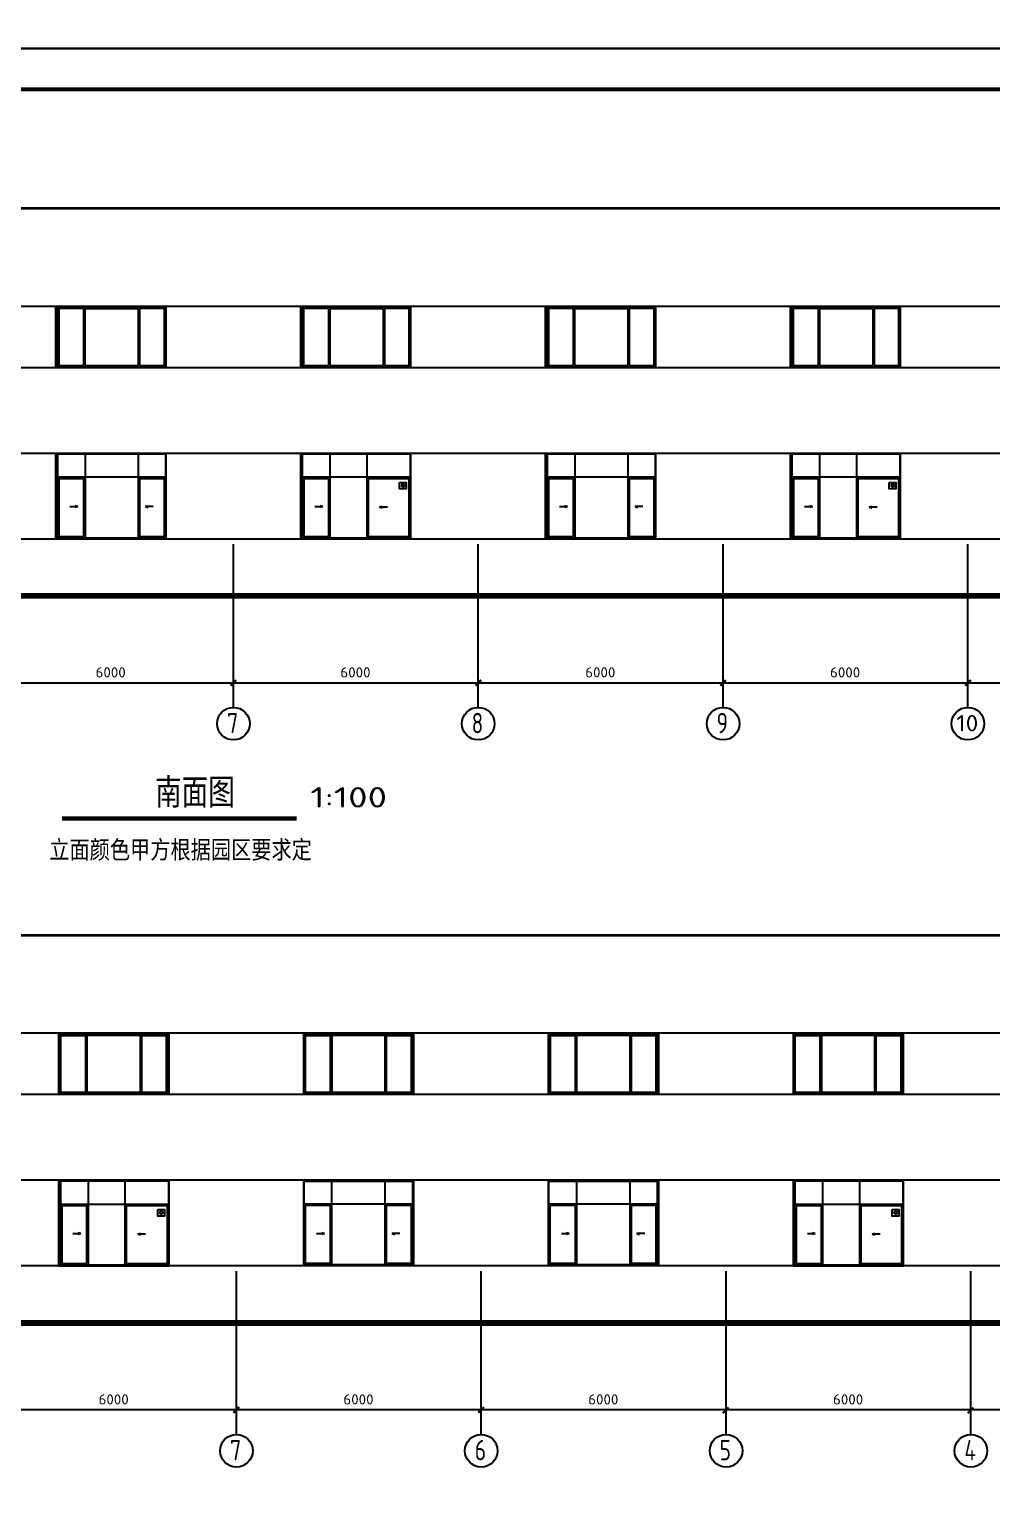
# Model space of a CAD drawing. Extents: x -165130 to 255370, y -346822 to 187778.
# Drawn here: x -129322 to -105728, y -322633 to -286947 of the extents above; entities that cross this region are included whole.
import ezdxf
from ezdxf.enums import TextEntityAlignment as Align

# ---------------------------------------------------------------- set-up
doc = ezdxf.new("R2010")
doc.units = 0
doc.header["$MEASUREMENT"] = 0
doc.linetypes.add('2', pattern=[38.000001, 30.000001, -3, 2, -3])
for name, color, linetype in [('PUB_TITLE', 4, 'CONTINUOUS'), ('中文', 2, 'CONTINUOUS'), ('剖断线', 7, 'CONTINUOUS'), ('室外地坪', 7, 'CONTINUOUS'), ('层0', 253, 'CONTINUOUS'), ('层10005', 7, 'CONTINUOUS'), ('层10102', 7, 'CONTINUOUS'), ('轴线__尺寸数字', 4, 'CONTINUOUS'), ('轴线__点划线', 94, '2'), ('轴线__轴线号和轴圈', 94, 'CONTINUOUS')]:
    doc.layers.add(name, color=color, linetype=linetype)
doc.styles.add('HZ', font='txt', dxfattribs={"width": 0.7, "height": 5, "bigfont": 'STF:宋体'})
doc.styles.get("Standard").update_dxf_attribs({"font": 'TSSDENG', "height": 3, "bigfont": 'TSSDCHN'})

# ---------------------------------------------------------------- blocks, each defined once
blk = doc.blocks.new('qar5gesfd')
at = {"layer": 'PUB_TITLE'}
blk.add_lwpolyline([(-86068, 153824), (-1968, 153824), (-1968, 213224), (-86068, 213224)], close=True, dxfattribs=at)
at = {"layer": 'PUB_TITLE', "const_width": 100}
blk.add_lwpolyline([(-83568, 154824), (-2968, 154824), (-2968, 212224), (-83568, 212224)], close=True, dxfattribs=at)

msp = doc.modelspace()

# ---------------------------------------------------------------- linework, layer by layer
at = {"layer": '中文', "color": 7, "const_width": 105, "elevation": -625.1}
msp.add_lwpolyline([(-128513.706, -306298.156), (-122769.284, -306298.156)], dxfattribs=at)
at = {"layer": '剖断线'}
for p, q in [((-128664.621, -295240.728, -625.1), (-128664.621, -293740.728, -625.1)), ((-128664.621, -293740.728, -625.1), (-125964.621, -293740.728, -625.1)), ((-128664.585, -295240.764, -625.1), (-128664.585, -293740.764, -625.1)), ((-127954.318, -293792.18, -625.1), (-126649.326, -293792.18, -625.1)), ((-125964.621, -295240.728, -625.1), (-125964.621, -293740.728, -625.1)), ((-125964.585, -295240.764, -625.1), (-125964.585, -293740.764, -625.1)), ((-122664.621, -295240.728, -625.1), (-122664.621, -293740.728, -625.1)), ((-122664.621, -293740.728, -625.1), (-119964.621, -293740.728, -625.1)), ((-122664.585, -295240.764, -625.1), (-122664.585, -293740.764, -625.1)), ((-121954.318, -293792.18, -625.1), (-120649.326, -293792.18, -625.1)), ((-119964.621, -295240.728, -625.1), (-119964.621, -293740.728, -625.1)), ((-119964.585, -295240.764, -625.1), (-119964.585, -293740.764, -625.1)), ((-116664.621, -295240.728, -625.1), (-116664.621, -293740.728, -625.1)), ((-116664.621, -293740.728, -625.1), (-113964.621, -293740.728, -625.1)), ((-116664.585, -295240.764, -625.1), (-116664.585, -293740.764, -625.1)), ((-115954.318, -293792.18, -625.1), (-114649.326, -293792.18, -625.1)), ((-113964.621, -295240.728, -625.1), (-113964.621, -293740.728, -625.1)), ((-113964.585, -295240.764, -625.1), (-113964.585, -293740.764, -625.1)), ((-110664.621, -295240.728, -625.1), (-110664.621, -293740.728, -625.1)), ((-110664.621, -293740.728, -625.1), (-107964.621, -293740.728, -625.1)), ((-110664.585, -295240.764, -625.1), (-110664.585, -293740.764, -625.1)), ((-109954.318, -293792.18, -625.1), (-108649.326, -293792.18, -625.1)), ((-107964.621, -295240.728, -625.1), (-107964.621, -293740.728, -625.1)), ((-107964.585, -295240.764, -625.1), (-107964.585, -293740.764, -625.1)), ((-128664.621, -295240.728, -625.1), (-125964.621, -295240.728, -625.1)), ((-127954.318, -295192.168, -625.1), (-126649.326, -295192.168, -625.1)), ((-122664.621, -295240.728, -625.1), (-119964.621, -295240.728, -625.1)), ((-121954.318, -295192.168, -625.1), (-120649.326, -295192.168, -625.1)), ((-116664.621, -295240.728, -625.1), (-113964.621, -295240.728, -625.1)), ((-115954.318, -295192.168, -625.1), (-114649.326, -295192.168, -625.1)), ((-110664.621, -295240.728, -625.1), (-107964.621, -295240.728, -625.1)), ((-109954.318, -295192.168, -625.1), (-108649.326, -295192.168, -625.1)), ((-128664.585, -299440.764, -625.1), (-128664.585, -297340.764, -625.1)), ((-128664.548, -299440.764, -625.1), (-128664.548, -297340.764, -625.1)), ((-128664.548, -297340.764, -625.1), (-125964.548, -297340.764, -625.1)), ((-125964.585, -299440.764, -625.1), (-125964.585, -297340.764, -625.1)), ((-125964.548, -299440.764, -625.1), (-125964.548, -297340.764, -625.1)), ((-122664.585, -299440.764, -625.1), (-122664.585, -297340.764, -625.1)), ((-122664.548, -299440.764, -625.1), (-122664.548, -297340.764, -625.1)), ((-122664.548, -297340.764, -625.1), (-119964.548, -297340.764, -625.1)), ((-119964.585, -299440.764, -625.1), (-119964.585, -297340.764, -625.1)), ((-119964.548, -299440.764, -625.1), (-119964.548, -297340.764, -625.1)), ((-116664.585, -299440.764, -625.1), (-116664.585, -297340.764, -625.1)), ((-116664.548, -299440.764, -625.1), (-116664.548, -297340.764, -625.1)), ((-116664.548, -297340.764, -625.1), (-113964.548, -297340.764, -625.1)), ((-113964.585, -299440.764, -625.1), (-113964.585, -297340.764, -625.1)), ((-113964.548, -299440.764, -625.1), (-113964.548, -297340.764, -625.1)), ((-110664.585, -299440.764, -625.1), (-110664.585, -297340.764, -625.1)), ((-110664.548, -299440.764, -625.1), (-110664.548, -297340.764, -625.1)), ((-110664.548, -297340.764, -625.1), (-107964.548, -297340.764, -625.1)), ((-107964.585, -299440.764, -625.1), (-107964.585, -297340.764, -625.1)), ((-107964.548, -299440.764, -625.1), (-107964.548, -297340.764, -625.1)), ((-128664.548, -299440.764, -625.1), (-125964.548, -299440.764, -625.1)), ((-122664.548, -299440.764, -625.1), (-119964.548, -299440.764, -625.1)), ((-116664.548, -299440.764, -625.1), (-113964.548, -299440.764, -625.1)), ((-110664.548, -299440.764, -625.1), (-107964.548, -299440.764, -625.1)), ((-128591.332, -313063.064, -625.1), (-128591.332, -311563.064, -625.1)), ((-125891.296, -311563.027, -625.1), (-128591.296, -311563.027, -625.1)), ((-128591.296, -313063.027, -625.1), (-128591.296, -311563.027, -625.1)), ((-126601.672, -311614.48, -625.1), (-127906.664, -311614.48, -625.1)), ((-125891.332, -313063.064, -625.1), (-125891.332, -311563.064, -625.1)), ((-125891.296, -313063.027, -625.1), (-125891.296, -311563.027, -625.1)), ((-122591.332, -313063.064, -625.1), (-122591.332, -311563.064, -625.1)), ((-119891.296, -311563.027, -625.1), (-122591.296, -311563.027, -625.1)), ((-122591.296, -313063.027, -625.1), (-122591.296, -311563.027, -625.1)), ((-120601.672, -311614.48, -625.1), (-121906.664, -311614.48, -625.1)), ((-119891.332, -313063.064, -625.1), (-119891.332, -311563.064, -625.1)), ((-119891.296, -313063.027, -625.1), (-119891.296, -311563.027, -625.1)), ((-116591.332, -313063.064, -625.1), (-116591.332, -311563.064, -625.1)), ((-116591.296, -313063.027, -625.1), (-116591.296, -311563.027, -625.1)), ((-113891.296, -311563.027, -625.1), (-116591.296, -311563.027, -625.1)), ((-114601.672, -311614.48, -625.1), (-115906.664, -311614.48, -625.1)), ((-113891.332, -313063.064, -625.1), (-113891.332, -311563.064, -625.1)), ((-113891.296, -313063.027, -625.1), (-113891.296, -311563.027, -625.1)), ((-110591.332, -313063.064, -625.1), (-110591.332, -311563.064, -625.1)), ((-110591.296, -313063.027, -625.1), (-110591.296, -311563.027, -625.1)), ((-107891.296, -311563.027, -625.1), (-110591.296, -311563.027, -625.1)), ((-108601.672, -311614.48, -625.1), (-109906.664, -311614.48, -625.1)), ((-107891.332, -313063.064, -625.1), (-107891.332, -311563.064, -625.1)), ((-107891.296, -313063.027, -625.1), (-107891.296, -311563.027, -625.1)), ((-125891.296, -313063.027, -625.1), (-128591.296, -313063.027, -625.1)), ((-126601.672, -313014.468, -625.1), (-127906.664, -313014.468, -625.1)), ((-119891.296, -313063.027, -625.1), (-122591.296, -313063.027, -625.1)), ((-120601.672, -313014.468, -625.1), (-121906.664, -313014.468, -625.1)), ((-113891.296, -313063.027, -625.1), (-116591.296, -313063.027, -625.1)), ((-114601.672, -313014.468, -625.1), (-115906.664, -313014.468, -625.1)), ((-107891.296, -313063.027, -625.1), (-110591.296, -313063.027, -625.1)), ((-108601.672, -313014.468, -625.1), (-109906.664, -313014.468, -625.1)), ((-128591.406, -317263.064, -625.1), (-128591.406, -315163.064, -625.1)), ((-128591.332, -317263.064, -625.1), (-128591.332, -315163.064, -625.1)), ((-128591.332, -315163.064, -625.1), (-125891.332, -315163.064, -625.1)), ((-125891.406, -317263.064, -625.1), (-125891.406, -315163.064, -625.1)), ((-125891.332, -317263.064, -625.1), (-125891.332, -315163.064, -625.1)), ((-119891.406, -315163.064, -625.1), (-122591.406, -315163.064, -625.1)), ((-122591.406, -317263.064, -625.1), (-122591.406, -315163.064, -625.1)), ((-122591.332, -317263.064, -625.1), (-122591.332, -315163.064, -625.1)), ((-119891.406, -317263.064, -625.1), (-119891.406, -315163.064, -625.1)), ((-119891.332, -317263.064, -625.1), (-119891.332, -315163.064, -625.1)), ((-116591.406, -317263.064, -625.1), (-116591.406, -315163.064, -625.1)), ((-113891.406, -315163.064, -625.1), (-116591.406, -315163.064, -625.1)), ((-116591.332, -317263.064, -625.1), (-116591.332, -315163.064, -625.1)), ((-113891.406, -317263.064, -625.1), (-113891.406, -315163.064, -625.1)), ((-113891.332, -317263.064, -625.1), (-113891.332, -315163.064, -625.1)), ((-110591.406, -317263.064, -625.1), (-110591.406, -315163.064, -625.1)), ((-110591.332, -317263.064, -625.1), (-110591.332, -315163.064, -625.1)), ((-110591.332, -315163.064, -625.1), (-107891.332, -315163.064, -625.1)), ((-107891.406, -317263.064, -625.1), (-107891.406, -315163.064, -625.1)), ((-107891.332, -317263.064, -625.1), (-107891.332, -315163.064, -625.1)), ((-128591.332, -317263.064, -625.1), (-125891.332, -317263.064, -625.1)), ((-119891.406, -317263.064, -625.1), (-122591.406, -317263.064, -625.1)), ((-113891.406, -317263.064, -625.1), (-116591.406, -317263.064, -625.1)), ((-110591.332, -317263.064, -625.1), (-107891.332, -317263.064, -625.1))]:
    msp.add_line(p, q, dxfattribs=at)
at = {"layer": '剖断线', "elevation": -625.1}
for points in [[(-120242.539, -298060.588), (-120078.256, -298060.588), (-120078.256, -298219.561), (-120242.539, -298219.561), (-120242.539, -298060.588)], [(-108242.539, -298060.588), (-108078.256, -298060.588), (-108078.256, -298219.561), (-108242.539, -298219.561), (-108242.539, -298060.588)], [(-126169.36, -315882.888), (-126005.041, -315882.888), (-126005.041, -316041.86), (-126169.36, -316041.86), (-126169.36, -315882.888)], [(-108169.36, -315882.888), (-108005.041, -315882.888), (-108005.041, -316041.86), (-108169.36, -316041.86), (-108169.36, -315882.888)]]:
    msp.add_lwpolyline(points, dxfattribs=at)
at = {"layer": '剖断线'}
for centre in [(-120158.164, -298137.401, -625.1), (-108158.164, -298137.401, -625.1), (-126084.985, -315959.701, -625.1), (-108084.985, -315959.701, -625.1)]:
    msp.add_circle(centre, 33.777, dxfattribs=at)
at = {"layer": '室外地坪', "const_width": 142.5, "elevation": -625.1}
for points in [[(-157800.034, -300840.77), (-89074.582, -300840.77)], [(-88129.016, -318663.07), (-157731.359, -318663.07)]]:
    msp.add_lwpolyline(points, dxfattribs=at)
at = {"layer": '层0'}
for p, q in [((-125974.326, -293762.169, -625.1), (-128629.318, -293762.169, -625.1)), ((-128629.318, -293762.169, -625.1), (-128629.318, -295222.179, -625.1)), ((-127988.047, -293792.18, -625.1), (-128595.554, -293792.18, -625.1)), ((-128595.554, -293792.18, -625.1), (-128595.554, -295192.168, -625.1)), ((-127988.047, -293792.18, -625.1), (-127988.047, -295192.168, -625.1)), ((-127954.318, -293792.18, -625.1), (-127954.318, -295192.168, -625.1)), ((-126649.326, -293792.18, -625.1), (-126649.326, -295192.168, -625.1)), ((-126008.054, -293792.18, -625.1), (-126615.561, -293792.18, -625.1)), ((-126615.561, -293792.18, -625.1), (-126615.561, -295192.168, -625.1)), ((-126008.054, -295192.168, -625.1), (-126008.054, -293792.18, -625.1)), ((-125974.326, -295222.179, -625.1), (-125974.326, -293762.169, -625.1)), ((-119974.326, -293762.169, -625.1), (-122629.318, -293762.169, -625.1)), ((-122629.318, -293762.169, -625.1), (-122629.318, -295222.179, -625.1)), ((-121988.047, -293792.18, -625.1), (-122595.554, -293792.18, -625.1)), ((-122595.554, -293792.18, -625.1), (-122595.554, -295192.168, -625.1)), ((-121988.047, -293792.18, -625.1), (-121988.047, -295192.168, -625.1)), ((-121954.318, -293792.18, -625.1), (-121954.318, -295192.168, -625.1)), ((-120649.326, -293792.18, -625.1), (-120649.326, -295192.168, -625.1)), ((-120008.054, -293792.18, -625.1), (-120615.561, -293792.18, -625.1)), ((-120615.561, -293792.18, -625.1), (-120615.561, -295192.168, -625.1)), ((-120008.054, -295192.168, -625.1), (-120008.054, -293792.18, -625.1)), ((-119974.326, -295222.179, -625.1), (-119974.326, -293762.169, -625.1)), ((-113974.326, -293762.169, -625.1), (-116629.318, -293762.169, -625.1)), ((-116629.318, -293762.169, -625.1), (-116629.318, -295222.179, -625.1)), ((-115988.047, -293792.18, -625.1), (-116595.554, -293792.18, -625.1)), ((-116595.554, -293792.18, -625.1), (-116595.554, -295192.168, -625.1)), ((-115988.047, -293792.18, -625.1), (-115988.047, -295192.168, -625.1)), ((-115954.318, -293792.18, -625.1), (-115954.318, -295192.168, -625.1)), ((-114649.326, -293792.18, -625.1), (-114649.326, -295192.168, -625.1)), ((-114008.054, -293792.18, -625.1), (-114615.561, -293792.18, -625.1)), ((-114615.561, -293792.18, -625.1), (-114615.561, -295192.168, -625.1)), ((-114008.054, -295192.168, -625.1), (-114008.054, -293792.18, -625.1)), ((-113974.326, -295222.179, -625.1), (-113974.326, -293762.169, -625.1)), ((-107974.326, -293762.169, -625.1), (-110629.318, -293762.169, -625.1)), ((-110629.318, -293762.169, -625.1), (-110629.318, -295222.179, -625.1)), ((-109988.047, -293792.18, -625.1), (-110595.554, -293792.18, -625.1)), ((-110595.554, -293792.18, -625.1), (-110595.554, -295192.168, -625.1)), ((-109988.047, -293792.18, -625.1), (-109988.047, -295192.168, -625.1)), ((-109954.318, -293792.18, -625.1), (-109954.318, -295192.168, -625.1)), ((-108649.326, -293792.18, -625.1), (-108649.326, -295192.168, -625.1)), ((-108008.054, -293792.18, -625.1), (-108615.561, -293792.18, -625.1)), ((-108615.561, -293792.18, -625.1), (-108615.561, -295192.168, -625.1)), ((-108008.054, -295192.168, -625.1), (-108008.054, -293792.18, -625.1)), ((-107974.326, -295222.179, -625.1), (-107974.326, -293762.169, -625.1)), ((-128629.318, -295222.179, -625.1), (-125974.326, -295222.179, -625.1)), ((-128595.554, -295192.168, -625.1), (-127988.047, -295192.168, -625.1)), ((-126615.561, -295192.168, -625.1), (-126008.054, -295192.168, -625.1)), ((-122629.318, -295222.179, -625.1), (-119974.326, -295222.179, -625.1)), ((-122595.554, -295192.168, -625.1), (-121988.047, -295192.168, -625.1)), ((-120615.561, -295192.168, -625.1), (-120008.054, -295192.168, -625.1)), ((-116629.318, -295222.179, -625.1), (-113974.326, -295222.179, -625.1)), ((-116595.554, -295192.168, -625.1), (-115988.047, -295192.168, -625.1)), ((-114615.561, -295192.168, -625.1), (-114008.054, -295192.168, -625.1)), ((-110629.318, -295222.179, -625.1), (-107974.326, -295222.179, -625.1)), ((-110595.554, -295192.168, -625.1), (-109988.047, -295192.168, -625.1)), ((-108615.561, -295192.168, -625.1), (-108008.054, -295192.168, -625.1)), ((-127952.194, -297365.429, -625.1), (-127952.194, -299418.645, -625.1)), ((-126647.202, -297365.429, -625.1), (-126647.202, -299418.645, -625.1)), ((-119972.202, -297365.429, -625.1), (-122627.194, -297365.429, -625.1)), ((-122627.194, -297365.429, -625.1), (-122627.194, -299418.645, -625.1)), ((-121952.194, -297365.429, -625.1), (-121952.194, -299418.645, -625.1)), ((-121047.177, -297365.429, -625.1), (-121047.177, -299418.645, -625.1)), ((-119972.202, -299418.645, -625.1), (-119972.202, -297365.429, -625.1)), ((-115952.194, -297365.429, -625.1), (-115952.194, -299418.645, -625.1)), ((-114647.202, -297365.429, -625.1), (-114647.202, -299418.645, -625.1)), ((-107972.202, -297365.429, -625.1), (-110627.194, -297365.429, -625.1)), ((-110627.194, -297365.429, -625.1), (-110627.194, -299418.645, -625.1)), ((-109952.194, -297365.429, -625.1), (-109952.194, -299418.645, -625.1)), ((-109047.177, -297365.429, -625.1), (-109047.177, -299418.645, -625.1)), ((-107972.202, -299418.645, -625.1), (-107972.202, -297365.429, -625.1)), ((-128627.194, -297925.383, -625.1), (-125972.202, -297925.383, -625.1)), ((-128593.43, -297960.393, -625.1), (-128593.43, -299383.635, -625.1)), ((-128593.43, -297960.393, -625.1), (-127985.922, -297960.393, -625.1)), ((-127985.922, -297960.393, -625.1), (-127985.922, -299383.635, -625.1)), ((-126613.437, -297960.393, -625.1), (-126005.93, -297960.393, -625.1)), ((-126613.437, -297960.393, -625.1), (-126613.437, -299383.635, -625.1)), ((-122627.194, -297925.383, -625.1), (-119972.202, -297925.383, -625.1)), ((-122593.43, -297960.393, -625.1), (-122593.43, -299383.635, -625.1)), ((-122593.43, -297960.393, -625.1), (-121985.922, -297960.393, -625.1)), ((-121985.922, -297960.393, -625.1), (-121985.922, -299383.635, -625.1)), ((-121013.449, -297960.393, -625.1), (-120005.93, -297960.393, -625.1)), ((-121013.449, -297960.393, -625.1), (-121013.449, -299383.635, -625.1)), ((-116627.194, -297925.383, -625.1), (-113972.202, -297925.383, -625.1)), ((-116593.43, -297960.393, -625.1), (-116593.43, -299383.635, -625.1)), ((-116593.43, -297960.393, -625.1), (-115985.922, -297960.393, -625.1)), ((-115985.922, -297960.393, -625.1), (-115985.922, -299383.635, -625.1)), ((-114613.437, -297960.393, -625.1), (-114005.93, -297960.393, -625.1)), ((-114613.437, -297960.393, -625.1), (-114613.437, -299383.635, -625.1)), ((-110627.194, -297925.383, -625.1), (-107972.202, -297925.383, -625.1)), ((-110593.43, -297960.393, -625.1), (-110593.43, -299383.635, -625.1)), ((-110593.43, -297960.393, -625.1), (-109985.922, -297960.393, -625.1)), ((-109985.922, -297960.393, -625.1), (-109985.922, -299383.635, -625.1)), ((-109013.449, -297960.393, -625.1), (-108005.93, -297960.393, -625.1)), ((-109013.449, -297960.393, -625.1), (-109013.449, -299383.635, -625.1)), ((-128321.445, -298650.206, -625.1), (-128127.939, -298650.206, -625.1)), ((-128127.939, -298650.206, -625.1), (-128193.015, -298629.369, -625.1)), ((-128127.939, -298650.206, -625.1), (-128193.015, -298671.044, -625.1)), ((-126471.421, -298650.206, -625.1), (-126406.381, -298629.369, -625.1)), ((-126277.951, -298650.206, -625.1), (-126471.421, -298650.206, -625.1)), ((-126471.421, -298650.206, -625.1), (-126406.381, -298671.044, -625.1)), ((-122321.445, -298650.206, -625.1), (-122127.939, -298650.206, -625.1)), ((-122127.939, -298650.206, -625.1), (-122193.015, -298629.369, -625.1)), ((-122127.939, -298650.206, -625.1), (-122193.015, -298671.044, -625.1)), ((-120734.323, -298663.775, -625.1), (-120669.248, -298642.919, -625.1)), ((-120540.818, -298663.775, -625.1), (-120734.323, -298663.775, -625.1)), ((-120734.323, -298663.775, -625.1), (-120669.248, -298684.612, -625.1)), ((-116321.445, -298650.206, -625.1), (-116127.939, -298650.206, -625.1)), ((-116127.939, -298650.206, -625.1), (-116193.015, -298629.369, -625.1)), ((-116127.939, -298650.206, -625.1), (-116193.015, -298671.044, -625.1)), ((-114471.421, -298650.206, -625.1), (-114406.381, -298629.369, -625.1)), ((-114277.951, -298650.206, -625.1), (-114471.421, -298650.206, -625.1)), ((-114471.421, -298650.206, -625.1), (-114406.381, -298671.044, -625.1)), ((-110321.445, -298650.206, -625.1), (-110127.939, -298650.206, -625.1)), ((-110127.939, -298650.206, -625.1), (-110193.015, -298629.369, -625.1)), ((-110127.939, -298650.206, -625.1), (-110193.015, -298671.044, -625.1)), ((-108734.323, -298663.775, -625.1), (-108669.248, -298642.919, -625.1)), ((-108540.818, -298663.775, -625.1), (-108734.323, -298663.775, -625.1)), ((-108734.323, -298663.775, -625.1), (-108669.248, -298684.612, -625.1)), ((-128593.43, -299383.635, -625.1), (-127985.922, -299383.635, -625.1)), ((-122593.43, -299383.635, -625.1), (-121985.922, -299383.635, -625.1)), ((-116593.43, -299383.635, -625.1), (-115985.922, -299383.635, -625.1)), ((-110593.43, -299383.635, -625.1), (-109985.922, -299383.635, -625.1)), ((-122627.194, -299418.645, -625.1), (-119972.202, -299418.645, -625.1)), ((-110627.194, -299418.645, -625.1), (-107972.202, -299418.645, -625.1)), ((-128581.664, -311584.469, -625.1), (-125926.672, -311584.469, -625.1)), ((-128581.664, -313044.479, -625.1), (-128581.664, -311584.469, -625.1)), ((-128547.9, -311614.48, -625.1), (-127940.392, -311614.48, -625.1)), ((-128547.9, -313014.468, -625.1), (-128547.9, -311614.48, -625.1)), ((-127940.392, -311614.48, -625.1), (-127940.392, -313014.468, -625.1)), ((-127906.664, -311614.48, -625.1), (-127906.664, -313014.468, -625.1)), ((-126601.672, -311614.48, -625.1), (-126601.672, -313014.468, -625.1)), ((-126567.907, -311614.48, -625.1), (-125960.4, -311614.48, -625.1)), ((-126567.907, -311614.48, -625.1), (-126567.907, -313014.468, -625.1)), ((-125960.4, -311614.48, -625.1), (-125960.4, -313014.468, -625.1)), ((-125926.672, -311584.469, -625.1), (-125926.672, -313044.479, -625.1)), ((-122581.664, -311584.469, -625.1), (-119926.672, -311584.469, -625.1)), ((-122581.664, -313044.479, -625.1), (-122581.664, -311584.469, -625.1)), ((-122547.9, -313014.468, -625.1), (-122547.9, -311614.48, -625.1)), ((-122547.9, -311614.48, -625.1), (-121940.392, -311614.48, -625.1)), ((-121940.392, -311614.48, -625.1), (-121940.392, -313014.468, -625.1)), ((-121906.664, -311614.48, -625.1), (-121906.664, -313014.468, -625.1)), ((-120601.672, -311614.48, -625.1), (-120601.672, -313014.468, -625.1)), ((-120567.907, -311614.48, -625.1), (-119960.4, -311614.48, -625.1)), ((-120567.907, -311614.48, -625.1), (-120567.907, -313014.468, -625.1)), ((-119960.4, -311614.48, -625.1), (-119960.4, -313014.468, -625.1)), ((-119926.672, -311584.469, -625.1), (-119926.672, -313044.479, -625.1)), ((-116581.664, -313044.479, -625.1), (-116581.664, -311584.469, -625.1)), ((-116581.664, -311584.469, -625.1), (-113926.672, -311584.469, -625.1)), ((-116547.9, -313014.468, -625.1), (-116547.9, -311614.48, -625.1)), ((-116547.9, -311614.48, -625.1), (-115940.392, -311614.48, -625.1)), ((-115940.392, -311614.48, -625.1), (-115940.392, -313014.468, -625.1)), ((-115906.664, -311614.48, -625.1), (-115906.664, -313014.468, -625.1)), ((-114601.672, -311614.48, -625.1), (-114601.672, -313014.468, -625.1)), ((-114567.907, -311614.48, -625.1), (-113960.4, -311614.48, -625.1)), ((-114567.907, -311614.48, -625.1), (-114567.907, -313014.468, -625.1)), ((-113960.4, -311614.48, -625.1), (-113960.4, -313014.468, -625.1)), ((-113926.672, -311584.469, -625.1), (-113926.672, -313044.479, -625.1)), ((-110581.664, -313044.479, -625.1), (-110581.664, -311584.469, -625.1)), ((-110581.664, -311584.469, -625.1), (-107926.672, -311584.469, -625.1)), ((-110547.9, -313014.468, -625.1), (-110547.9, -311614.48, -625.1)), ((-110547.9, -311614.48, -625.1), (-109940.392, -311614.48, -625.1)), ((-109940.392, -311614.48, -625.1), (-109940.392, -313014.468, -625.1)), ((-109906.664, -311614.48, -625.1), (-109906.664, -313014.468, -625.1)), ((-108601.672, -311614.48, -625.1), (-108601.672, -313014.468, -625.1)), ((-108567.907, -311614.48, -625.1), (-107960.4, -311614.48, -625.1)), ((-108567.907, -311614.48, -625.1), (-108567.907, -313014.468, -625.1)), ((-107960.4, -311614.48, -625.1), (-107960.4, -313014.468, -625.1)), ((-107926.672, -311584.469, -625.1), (-107926.672, -313044.479, -625.1)), ((-125926.672, -313044.479, -625.1), (-128581.664, -313044.479, -625.1)), ((-127940.392, -313014.468, -625.1), (-128547.9, -313014.468, -625.1)), ((-125960.4, -313014.468, -625.1), (-126567.907, -313014.468, -625.1)), ((-119926.672, -313044.479, -625.1), (-122581.664, -313044.479, -625.1)), ((-121940.392, -313014.468, -625.1), (-122547.9, -313014.468, -625.1)), ((-119960.4, -313014.468, -625.1), (-120567.907, -313014.468, -625.1)), ((-113926.672, -313044.479, -625.1), (-116581.664, -313044.479, -625.1)), ((-115940.392, -313014.468, -625.1), (-116547.9, -313014.468, -625.1)), ((-113960.4, -313014.468, -625.1), (-114567.907, -313014.468, -625.1)), ((-107926.672, -313044.479, -625.1), (-110581.664, -313044.479, -625.1)), ((-109940.392, -313014.468, -625.1), (-110547.9, -313014.468, -625.1)), ((-107960.4, -313014.468, -625.1), (-108567.907, -313014.468, -625.1)), ((-125898.986, -315187.728, -625.1), (-128553.979, -315187.728, -625.1)), ((-128553.979, -315187.728, -625.1), (-128553.979, -317240.945, -625.1)), ((-127878.979, -315187.728, -625.1), (-127878.979, -317240.945, -625.1)), ((-126973.962, -315187.728, -625.1), (-126973.962, -317240.945, -625.1)), ((-125898.986, -317240.945, -625.1), (-125898.986, -315187.728, -625.1)), ((-121908.788, -315187.728, -625.1), (-121908.788, -317240.945, -625.1)), ((-120603.796, -315187.728, -625.1), (-120603.796, -317240.945, -625.1)), ((-115908.788, -315187.728, -625.1), (-115908.788, -317240.945, -625.1)), ((-114603.796, -315187.728, -625.1), (-114603.796, -317240.945, -625.1)), ((-107898.986, -315187.728, -625.1), (-110553.979, -315187.728, -625.1)), ((-110553.979, -315187.728, -625.1), (-110553.979, -317240.945, -625.1)), ((-109878.979, -315187.728, -625.1), (-109878.979, -317240.945, -625.1)), ((-108973.962, -315187.728, -625.1), (-108973.962, -317240.945, -625.1)), ((-107898.986, -317240.945, -625.1), (-107898.986, -315187.728, -625.1)), ((-128553.979, -315747.683, -625.1), (-125898.986, -315747.683, -625.1)), ((-128520.214, -315782.693, -625.1), (-128520.214, -317205.935, -625.1)), ((-128520.214, -315782.693, -625.1), (-127912.707, -315782.693, -625.1)), ((-127912.707, -315782.693, -625.1), (-127912.707, -317205.935, -625.1)), ((-126940.234, -315782.693, -625.1), (-125932.714, -315782.693, -625.1)), ((-126940.234, -315782.693, -625.1), (-126940.234, -317205.935, -625.1)), ((-119928.796, -315747.683, -625.1), (-122583.788, -315747.683, -625.1)), ((-121942.517, -315782.693, -625.1), (-122550.024, -315782.693, -625.1)), ((-121942.517, -315782.693, -625.1), (-121942.517, -317205.935, -625.1)), ((-119962.524, -315782.693, -625.1), (-120570.031, -315782.693, -625.1)), ((-120570.031, -315782.693, -625.1), (-120570.031, -317205.935, -625.1)), ((-119962.524, -315782.693, -625.1), (-119962.524, -317205.935, -625.1)), ((-113928.796, -315747.683, -625.1), (-116583.788, -315747.683, -625.1)), ((-115942.517, -315782.693, -625.1), (-116550.024, -315782.693, -625.1)), ((-115942.517, -315782.693, -625.1), (-115942.517, -317205.935, -625.1)), ((-114570.031, -315782.693, -625.1), (-114570.031, -317205.935, -625.1)), ((-113962.524, -315782.693, -625.1), (-114570.031, -315782.693, -625.1)), ((-113962.524, -315782.693, -625.1), (-113962.524, -317205.935, -625.1)), ((-110553.979, -315747.683, -625.1), (-107898.986, -315747.683, -625.1)), ((-110520.214, -315782.693, -625.1), (-110520.214, -317205.935, -625.1)), ((-110520.214, -315782.693, -625.1), (-109912.707, -315782.693, -625.1)), ((-109912.707, -315782.693, -625.1), (-109912.707, -317205.935, -625.1)), ((-108940.234, -315782.693, -625.1), (-107932.714, -315782.693, -625.1)), ((-108940.234, -315782.693, -625.1), (-108940.234, -317205.935, -625.1)), ((-128248.229, -316472.506, -625.1), (-128054.724, -316472.506, -625.1)), ((-128054.724, -316472.506, -625.1), (-128119.836, -316451.669, -625.1)), ((-128054.724, -316472.506, -625.1), (-128119.836, -316493.343, -625.1)), ((-126661.108, -316486.074, -625.1), (-126596.032, -316465.218, -625.1)), ((-126467.602, -316486.074, -625.1), (-126661.108, -316486.074, -625.1)), ((-126661.108, -316486.074, -625.1), (-126596.032, -316506.912, -625.1)), ((-122278.039, -316472.506, -625.1), (-122084.533, -316472.506, -625.1)), ((-122084.533, -316472.506, -625.1), (-122149.536, -316451.669, -625.1)), ((-122084.533, -316472.506, -625.1), (-122149.536, -316493.343, -625.1)), ((-120428.051, -316472.506, -625.1), (-120362.902, -316451.669, -625.1)), ((-120234.545, -316472.506, -625.1), (-120428.051, -316472.506, -625.1)), ((-120428.051, -316472.506, -625.1), (-120362.902, -316493.343, -625.1)), ((-116278.039, -316472.506, -625.1), (-116084.533, -316472.506, -625.1)), ((-116084.533, -316472.506, -625.1), (-116149.536, -316451.669, -625.1)), ((-116084.533, -316472.506, -625.1), (-116149.536, -316493.343, -625.1)), ((-114428.051, -316472.506, -625.1), (-114362.902, -316451.669, -625.1)), ((-114234.545, -316472.506, -625.1), (-114428.051, -316472.506, -625.1)), ((-114428.051, -316472.506, -625.1), (-114362.902, -316493.343, -625.1)), ((-110248.229, -316472.506, -625.1), (-110054.724, -316472.506, -625.1)), ((-110054.724, -316472.506, -625.1), (-110119.836, -316451.669, -625.1)), ((-110054.724, -316472.506, -625.1), (-110119.836, -316493.343, -625.1)), ((-108661.108, -316486.074, -625.1), (-108596.032, -316465.218, -625.1)), ((-108467.602, -316486.074, -625.1), (-108661.108, -316486.074, -625.1)), ((-108661.108, -316486.074, -625.1), (-108596.032, -316506.912, -625.1)), ((-128553.979, -317240.945, -625.1), (-125898.986, -317240.945, -625.1)), ((-128520.214, -317205.935, -625.1), (-127912.707, -317205.935, -625.1)), ((-119962.524, -317205.935, -625.1), (-120570.031, -317205.935, -625.1)), ((-113962.524, -317205.935, -625.1), (-114570.031, -317205.935, -625.1)), ((-110553.979, -317240.945, -625.1), (-107898.986, -317240.945, -625.1)), ((-110520.214, -317205.935, -625.1), (-109912.707, -317205.935, -625.1))]:
    msp.add_line(p, q, dxfattribs=at)
at = {"layer": '层0', "elevation": -625.1}
for points in [[(-128627.194, -299418.645), (-125972.202, -299418.645), (-125972.202, -297365.429), (-128627.194, -297365.429), (-128627.194, -299418.645)], [(-116627.194, -299418.645), (-113972.202, -299418.645), (-113972.202, -297365.429), (-116627.194, -297365.429), (-116627.194, -299418.645)], [(-126613.437, -299383.635), (-126005.93, -299383.635), (-126005.93, -297960.393)], [(-121013.449, -299383.635), (-120005.93, -299383.635), (-120005.93, -297960.393)], [(-114613.437, -299383.635), (-114005.93, -299383.635), (-114005.93, -297960.393)], [(-109013.449, -299383.635), (-108005.93, -299383.635), (-108005.93, -297960.393)], [(-119928.796, -317240.945), (-122583.788, -317240.945), (-122583.788, -315187.728), (-119928.796, -315187.728), (-119928.796, -317240.945)], [(-113928.796, -317240.945), (-116583.788, -317240.945), (-116583.788, -315187.728), (-113928.796, -315187.728), (-113928.796, -317240.945)], [(-126940.234, -317205.935), (-125932.714, -317205.935), (-125932.714, -315782.693)], [(-121942.517, -317205.935), (-122550.024, -317205.935), (-122550.024, -315782.693)], [(-115942.517, -317205.935), (-116550.024, -317205.935), (-116550.024, -315782.693)], [(-108940.234, -317205.935), (-107932.714, -317205.935), (-107932.714, -315782.693)]]:
    msp.add_lwpolyline(points, dxfattribs=at)
at = {"layer": '层10005', "const_width": 67.5, "elevation": -625.1}
for points in [[(-154554.599, -291340.764), (-94074.607, -291340.764)], [(-94001.354, -309163.064), (-154481.347, -309163.064)]]:
    msp.add_lwpolyline(points, dxfattribs=at)
at = {"layer": '层10102'}
for points, invisible_edges in [([(-120191.928, -298137.401, -625.1), (-120187.424, -298120.501, -625.1), (-120124.362, -298137.401, -625.1)], 14), ([(-120187.424, -298154.284, -625.1), (-120191.928, -298137.401, -625.1), (-120124.362, -298137.401, -625.1)], 14), ([(-120187.424, -298120.501, -625.1), (-120175.046, -298108.141, -625.1), (-120124.362, -298137.401, -625.1)], 14), ([(-120175.046, -298166.643, -625.1), (-120187.424, -298154.284, -625.1), (-120124.362, -298137.401, -625.1)], 14), ([(-120175.046, -298108.141, -625.1), (-120158.164, -298103.618, -625.1), (-120124.362, -298137.401, -625.1)], 14), ([(-120158.164, -298171.166, -625.1), (-120175.046, -298166.643, -625.1), (-120124.362, -298137.401, -625.1)], 14), ([(-120158.164, -298103.618, -625.1), (-120141.281, -298108.141, -625.1), (-120124.362, -298137.401, -625.1)], 14), ([(-120141.281, -298166.643, -625.1), (-120158.164, -298171.166, -625.1), (-120124.362, -298137.401, -625.1)], 14), ([(-120141.281, -298108.141, -625.1), (-120128.903, -298120.501, -625.1), (-120124.362, -298137.401, -625.1)], 12), ([(-120128.903, -298154.284, -625.1), (-120141.281, -298166.643, -625.1), (-120124.362, -298137.401, -625.1)], 6), ([(-108191.928, -298137.401, -625.1), (-108187.424, -298120.501, -625.1), (-108124.362, -298137.401, -625.1)], 14), ([(-108187.424, -298154.284, -625.1), (-108191.928, -298137.401, -625.1), (-108124.362, -298137.401, -625.1)], 14), ([(-108187.424, -298120.501, -625.1), (-108175.046, -298108.141, -625.1), (-108124.362, -298137.401, -625.1)], 14), ([(-108175.046, -298166.643, -625.1), (-108187.424, -298154.284, -625.1), (-108124.362, -298137.401, -625.1)], 14), ([(-108175.046, -298108.141, -625.1), (-108158.164, -298103.618, -625.1), (-108124.362, -298137.401, -625.1)], 14), ([(-108158.164, -298171.166, -625.1), (-108175.046, -298166.643, -625.1), (-108124.362, -298137.401, -625.1)], 14), ([(-108158.164, -298103.618, -625.1), (-108141.281, -298108.141, -625.1), (-108124.362, -298137.401, -625.1)], 14), ([(-108141.281, -298166.643, -625.1), (-108158.164, -298171.166, -625.1), (-108124.362, -298137.401, -625.1)], 14), ([(-108141.281, -298108.141, -625.1), (-108128.903, -298120.501, -625.1), (-108124.362, -298137.401, -625.1)], 12), ([(-108128.903, -298154.284, -625.1), (-108141.281, -298166.643, -625.1), (-108124.362, -298137.401, -625.1)], 6), ([(-126118.786, -315959.701, -625.1), (-126114.208, -315942.8, -625.1), (-126051.147, -315959.701, -625.1)], 14), ([(-126114.208, -315976.583, -625.1), (-126118.786, -315959.701, -625.1), (-126051.147, -315959.701, -625.1)], 14), ([(-126114.208, -315942.8, -625.1), (-126101.83, -315930.441, -625.1), (-126051.147, -315959.701, -625.1)], 14), ([(-126101.83, -315988.943, -625.1), (-126114.208, -315976.583, -625.1), (-126051.147, -315959.701, -625.1)], 14), ([(-126101.83, -315930.441, -625.1), (-126084.985, -315925.918, -625.1), (-126051.147, -315959.701, -625.1)], 14), ([(-126084.985, -315993.466, -625.1), (-126101.83, -315988.943, -625.1), (-126051.147, -315959.701, -625.1)], 14), ([(-126084.985, -315925.918, -625.1), (-126068.102, -315930.441, -625.1), (-126051.147, -315959.701, -625.1)], 14), ([(-126068.102, -315988.943, -625.1), (-126084.985, -315993.466, -625.1), (-126051.147, -315959.701, -625.1)], 14), ([(-126068.102, -315930.441, -625.1), (-126055.725, -315942.8, -625.1), (-126051.147, -315959.701, -625.1)], 12), ([(-126055.725, -315976.583, -625.1), (-126068.102, -315988.943, -625.1), (-126051.147, -315959.701, -625.1)], 6), ([(-108118.786, -315959.701, -625.1), (-108114.208, -315942.8, -625.1), (-108051.147, -315959.701, -625.1)], 14), ([(-108114.208, -315976.583, -625.1), (-108118.786, -315959.701, -625.1), (-108051.147, -315959.701, -625.1)], 14), ([(-108114.208, -315942.8, -625.1), (-108101.83, -315930.441, -625.1), (-108051.147, -315959.701, -625.1)], 14), ([(-108101.83, -315988.943, -625.1), (-108114.208, -315976.583, -625.1), (-108051.147, -315959.701, -625.1)], 14), ([(-108101.83, -315930.441, -625.1), (-108084.985, -315925.918, -625.1), (-108051.147, -315959.701, -625.1)], 14), ([(-108084.985, -315993.466, -625.1), (-108101.83, -315988.943, -625.1), (-108051.147, -315959.701, -625.1)], 14), ([(-108084.985, -315925.918, -625.1), (-108068.102, -315930.441, -625.1), (-108051.147, -315959.701, -625.1)], 14), ([(-108068.102, -315988.943, -625.1), (-108084.985, -315993.466, -625.1), (-108051.147, -315959.701, -625.1)], 14), ([(-108068.102, -315930.441, -625.1), (-108055.725, -315942.8, -625.1), (-108051.147, -315959.701, -625.1)], 12), ([(-108055.725, -315976.583, -625.1), (-108068.102, -315988.943, -625.1), (-108051.147, -315959.701, -625.1)], 6)]:
    msp.add_3dface(points, dxfattribs=dict(at, invisible_edges=invisible_edges))
at = {"layer": '轴线__尺寸数字', "color": 7}
for p, q in [((-154554.599, -293740.764, -625.1), (-94074.607, -293740.764, -625.1)), ((-154554.599, -295240.764, -625.1), (-94074.607, -295240.764, -625.1)), ((-143314.597, -297340.764, -625.1), (-105314.609, -297340.764, -625.1)), ((-143314.597, -299440.764, -625.1), (-105314.609, -299440.764, -625.1)), ((-94001.354, -311563.064, -625.1), (-154481.347, -311563.064, -625.1)), ((-94001.354, -313063.064, -625.1), (-154481.347, -313063.064, -625.1)), ((-105241.357, -315163.064, -625.1), (-143241.345, -315163.064, -625.1)), ((-105241.357, -317263.064, -625.1), (-143241.345, -317263.064, -625.1))]:
    msp.add_line(p, q, dxfattribs=at)
at = {"layer": '轴线__尺寸数字', "color": 94}
for p, q in [((-154314.585, -302973.034, -625.1), (-94314.585, -302973.034, -625.1)), ((-94241.369, -320795.333, -625.1), (-154241.332, -320795.333, -625.1))]:
    msp.add_line(p, q, dxfattribs=at)
at = {"layer": '轴线__尺寸数字', "color": 94, "const_width": 52.5, "elevation": -625.1}
for points in [[(-124384.604, -303043.035), (-124244.602, -302903.032)], [(-118384.604, -303043.035), (-118244.602, -302903.032)], [(-112384.604, -303043.035), (-112244.602, -302903.032)], [(-106384.604, -303043.035), (-106244.602, -302903.032)], [(-124316.039, -320865.334), (-124176.037, -320725.332)], [(-118313.22, -320865.334), (-118173.217, -320725.332)], [(-112320.031, -320876.376), (-112180.029, -320736.373)], [(-106321.862, -320876.687), (-106181.86, -320736.685)]]:
    msp.add_lwpolyline(points, dxfattribs=at)
at = {"layer": '轴线__点划线'}
for p, q in [((-124314.585, -303573.034, -625.1), (-124314.585, -299573.04, -625.1)), ((-118314.585, -303573.034, -625.1), (-118314.585, -299573.04, -625.1)), ((-112314.585, -303573.034, -625.1), (-112314.585, -299573.04, -625.1)), ((-106314.585, -303573.034, -625.1), (-106314.585, -299573.04, -625.1)), ((-124241.332, -321395.333, -625.1), (-124241.332, -317395.339, -625.1)), ((-118241.332, -321395.333, -625.1), (-118241.332, -317395.339, -625.1)), ((-112241.332, -321395.333, -625.1), (-112241.332, -317395.339, -625.1)), ((-106241.332, -321395.333, -625.1), (-106241.332, -317395.339, -625.1))]:
    msp.add_line(p, q, dxfattribs=at)
at = {"layer": '轴线__轴线号和轴圈'}
for centre in [(-124314.585, -303973.027, -625.1), (-118314.585, -303973.027, -625.1), (-112314.585, -303973.027, -625.1), (-106314.585, -303973.027, -625.1), (-124241.332, -321795.327, -625.1), (-118241.332, -321795.327, -625.1), (-112241.332, -321795.327, -625.1), (-106241.332, -321795.327, -625.1)]:
    msp.add_circle(centre, 400, dxfattribs=at)

# ---------------------------------------------------------------- block references
at = {"layer": '层0'}
for p in [(-79061.762, -441245.973, -625.1), (-79061.762, -500645.973, -625.1)]:
    msp.add_blockref('qar5gesfd', p, dxfattribs=at)

# ---------------------------------------------------------------- texts
at = {"layer": '中文', "color": 7, "style": 'HZ', "width": 0.947611}
msp.add_text('     南面图 ', height=722.5, dxfattribs=at).set_placement((-129547.739, -306030.162, -625.1), (-123672.763, -306030.162, -625.1), align=Align.FIT)
at = {"layer": '中文', "color": 7, "width": 1.206924}
msp.add_text('1:100', height=500, dxfattribs=at).set_placement((-122429.294, -306028.167, -625.1), (-120549.277, -306028.167, -625.1), align=Align.FIT)
at = {"layer": '中文', "style": 'HZ', "width": 0.68462}
msp.add_text('立面颜色甲方根据园区要求定', height=505.75, dxfattribs=at).set_placement((-128829.27, -307332.006, -625.1), (-122391.794, -307332.006, -625.1), align=Align.FIT)
at = {"layer": '轴线__尺寸数字', "color": 94, "width": 1.040003}
for p, p2 in [((-127694.602, -302840.538, -625.1), (-126954.599, -302840.538, -625.1)), ((-121694.602, -302840.538, -625.1), (-120954.599, -302840.538, -625.1)), ((-115694.602, -302840.538, -625.1), (-114954.599, -302840.538, -625.1)), ((-109694.602, -302840.538, -625.1), (-108954.599, -302840.538, -625.1)), ((-127621.35, -320662.838, -625.1), (-126881.347, -320662.838, -625.1)), ((-121621.35, -320662.838, -625.1), (-120881.347, -320662.838, -625.1)), ((-115621.35, -320662.838, -625.1), (-114881.347, -320662.838, -625.1)), ((-109621.35, -320662.838, -625.1), (-108881.347, -320662.838, -625.1))]:
    msp.add_text('6000', height=250, dxfattribs=at).set_placement(p, p2, align=Align.FIT)
at = {"layer": '轴线__轴线号和轴圈'}
for s, height, width, p, p2 in [('7', 500, 1.040018, (-124474.582, -304208.025, -625.1), (-124194.577, -304208.025, -625.1)), ('8', 500, 1.040018, (-118474.582, -304208.025, -625.1), (-118194.577, -304208.025, -625.1)), ('9', 500, 1.120019, (-112474.582, -304208.025, -625.1), (-112194.577, -304208.025, -625.1)), ('10', 400, 1.17868, (-106602.61, -304161.04, -625.1), (-106058.603, -304161.04, -625.1)), ('7', 500, 1.039882, (-124401.33, -322030.325, -625.1), (-124121.362, -322030.325, -625.1)), ('6', 500, 1.119873, (-118401.33, -322030.325, -625.1), (-118121.362, -322030.325, -625.1)), ('5', 500, 1.039882, (-112401.33, -322030.325, -625.1), (-112121.362, -322030.325, -625.1)), ('4', 500, 0.970557, (-106401.33, -322030.325, -625.1), (-106121.362, -322030.325, -625.1))]:
    msp.add_text(s, height=height, dxfattribs=dict(at, width=width)).set_placement(p, p2, align=Align.FIT)

doc.saveas('drawing.dxf')
